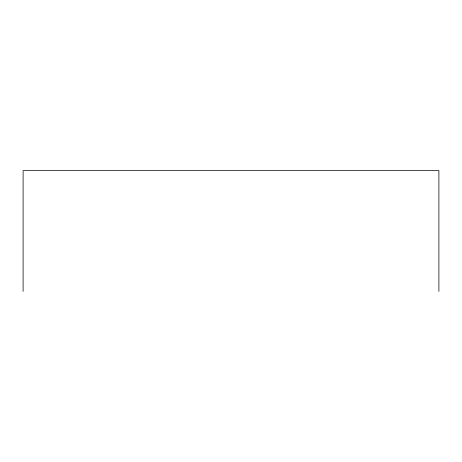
<?xml version="1.0" encoding="UTF-8"?>
<svg xmlns="http://www.w3.org/2000/svg" width="462" height="462" viewBox="0 0 462 462"><rect width="100%" height="100%" fill="white"/><g stroke="black" fill="none" stroke-linecap="round" stroke-linejoin="round"><path stroke-width="0.69" d="M438.9 291.378L438.9 170.622L23.1 170.622L23.1 291.378"/></g></svg>
